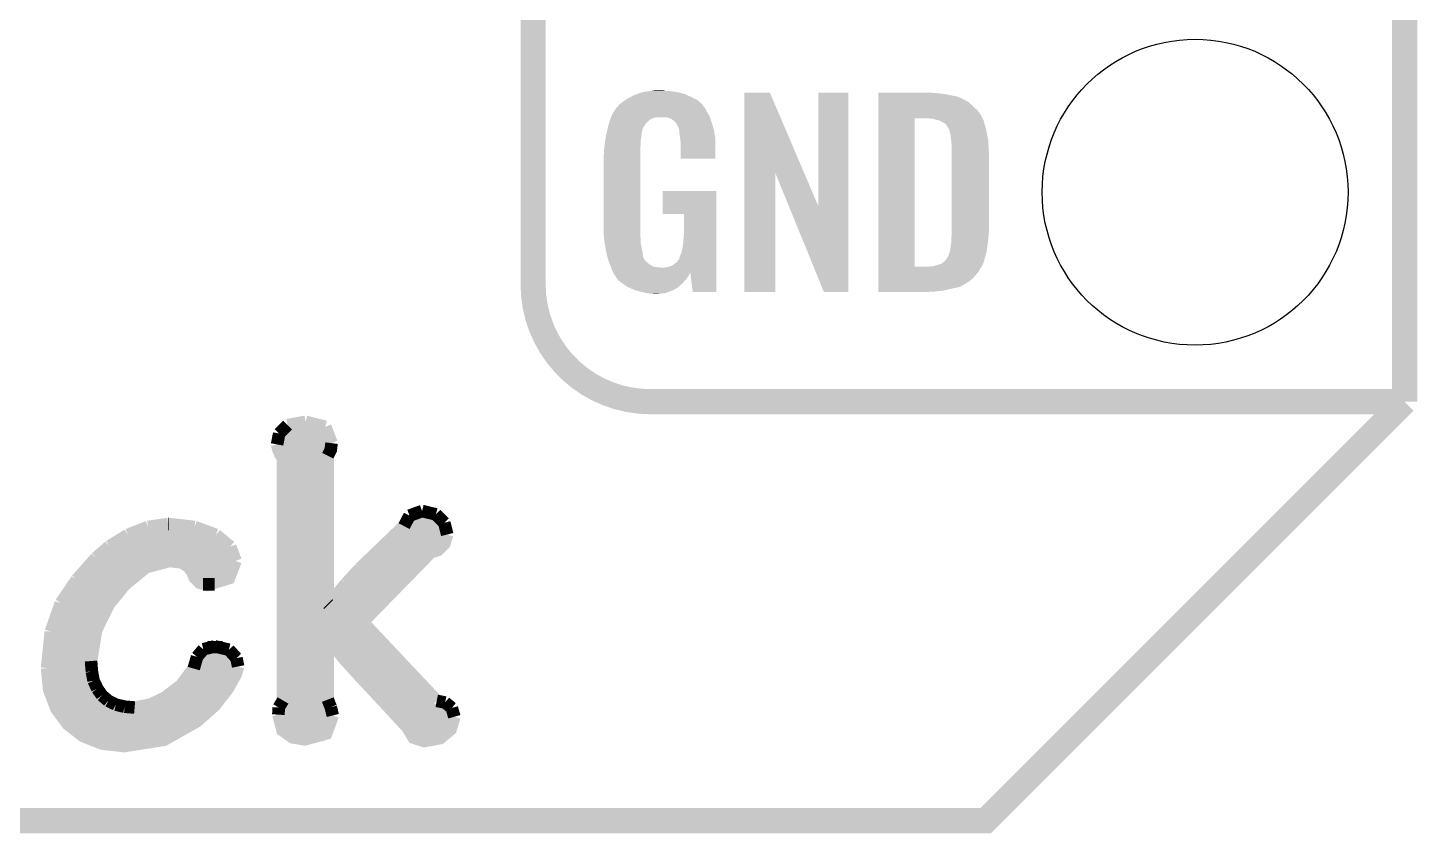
# Model space of a CAD drawing. Extents: x -1.3 to 24.2, y -3.9 to 24.8.
# Drawn here: x 15.78 to 24.21, y -3.89 to 1 of the extents above; entities that cross this region are included whole.
import ezdxf

# ---------------------------------------------------------------- set-up
doc = ezdxf.new("R2010")
doc.units = 0
doc.layers.get('0').update_dxf_attribs({"linetype": 'CONTINUOUS'})
for name, color, linetype in [('ISO_9141_CLICK_V101_GKO', 5, 'CONTINUOUS'), ('ISO_9141_CLICK_V101_GTO', 14, 'CONTINUOUS'), ('ISO_9141_CLICK_V101_GTS', 12, 'CONTINUOUS')]:
    doc.layers.add(name, color=color, linetype=linetype)

# ---------------------------------------------------------------- blocks, each defined once
blk = doc.blocks.new('ROUND_24')
blk.add_circle((0, 0), 0.9271)

msp = doc.modelspace()

# ---------------------------------------------------------------- linework, layer by layer
at = {"layer": 'ISO_9141_CLICK_V101_GKO', "const_width": 0.1524}
for points in [[(24.13, -1.27), (24.13, 22.479)], [(-1.27, -3.81), (21.59, -3.81), (24.13, -1.27)]]:
    msp.add_lwpolyline(points, dxfattribs=at)
at = {"layer": 'ISO_9141_CLICK_V101_GTO'}
for points, const_width in [([(18.8468, -0.5588), (18.8468, 18.3388)], 0.1524), ([(19.558, -1.27), (24.13, -1.27)], 0.1524), ([(17.29486, -1.52908), (17.30756, -1.46304)], 0.0762), ([(17.30756, -1.46304), (17.35836, -1.41224)], 0.0762), ([(17.30756, -1.46304), (17.6149, -1.46304)], 0.0762), ([(17.35836, -1.41224), (17.46758, -1.39192)], 0.0762), ([(17.46758, -1.39192), (17.58696, -1.4224)], 0.0762), ([(17.58696, -1.4224), (17.62506, -1.52146)], 0.0762), ([(17.29486, -1.52908), (17.30248, -1.55956), (17.31518, -1.59004), (17.33042, -1.61036)], 0.0762), ([(17.2974, -1.53924), (17.62252, -1.53924)], 0.0762), ([(17.6022, -1.59766), (17.61998, -1.5621), (17.62506, -1.52146)], 0.0762), ([(17.33042, -3.08102), (17.33042, -1.61036)], 0.0762), ([(17.33042, -1.61544), (17.6022, -1.61544)], 0.0762), ([(17.6022, -2.49428), (17.6022, -1.59766)], 0.0762), ([(17.33042, -1.69164), (17.6022, -1.69164)], 0.0762), ([(17.33042, -1.76784), (17.6022, -1.76784)], 0.0762), ([(17.33042, -1.84404), (17.6022, -1.84404)], 0.0762), ([(17.33042, -1.92024), (17.6022, -1.92024)], 0.0762), ([(18.06448, -2.02438), (18.0975, -1.96088)], 0.0762), ([(18.0975, -1.96088), (18.1737, -1.93294)], 0.0762), ([(18.1737, -1.93294), (18.25752, -1.95326)], 0.0762), ([(18.25752, -1.95326), (18.30832, -2.00406)], 0.0762), ([(16.39062, -2.07772), (16.51254, -2.02946)], 0.0762), ([(16.51254, -2.02946), (16.63446, -2.01168)], 0.0762), ([(16.63446, -2.01168), (16.637, -2.01168)], 0.0762), ([(16.637, -2.01168), (16.79448, -2.02946)], 0.0762), ([(16.79448, -2.02946), (16.92402, -2.07772)], 0.0762), ([(17.33042, -1.99644), (17.6022, -1.99644)], 0.0762), ([(17.79778, -2.28092), (18.06448, -2.02438)], 0.0762), ([(18.06956, -1.99644), (18.30324, -1.99644)], 0.0762), ([(18.30832, -2.00406), (18.3261, -2.07518)], 0.0762), ([(16.27886, -2.1463), (16.39062, -2.07772)], 0.0762), ([(16.40332, -2.07264), (16.9164, -2.07264)], 0.0762), ([(16.92402, -2.07772), (17.01038, -2.14884)], 0.0762), ([(17.33042, -2.07264), (17.6022, -2.07264)], 0.0762), ([(17.81302, -2.60604), (18.22704, -2.18186), (18.27022, -2.16916), (18.30832, -2.13106), (18.3261, -2.07518)], 0.0762), ([(18.01368, -2.07264), (18.3261, -2.07264)], 0.0762), ([(16.08074, -2.3495), (16.19758, -2.21742)], 0.0762), ([(16.1925, -2.22504), (17.04086, -2.22504)], 0.0762), ([(16.19758, -2.21742), (16.27886, -2.1463)], 0.0762), ([(16.27632, -2.14884), (17.01038, -2.14884)], 0.0762), ([(17.01038, -2.14884), (17.0434, -2.2352)], 0.0762), ([(17.33042, -2.14884), (17.6022, -2.14884)], 0.0762), ([(17.33042, -2.22504), (17.6022, -2.22504)], 0.0762), ([(17.8562, -2.22504), (18.18386, -2.22504)], 0.0762), ([(17.93494, -2.14884), (18.29816, -2.14884)], 0.0762), ([(16.12138, -2.30124), (16.45666, -2.30124)], 0.0762), ([(16.1671, -2.84226), (16.19758, -2.6543), (16.27378, -2.49936), (16.3703, -2.37998), (16.49984, -2.2733), (16.64462, -2.2352), (16.72082, -2.24536), (16.75892, -2.27076), (16.78178, -2.30378), (16.79702, -2.33934), (16.82496, -2.36728), (16.87322, -2.37998), (17.00276, -2.33934), (17.0434, -2.2352)], 0.0762), ([(16.77924, -2.30124), (17.02816, -2.30124)], 0.0762), ([(17.33042, -2.30124), (17.6022, -2.30124)], 0.0762), ([(17.71396, -2.37236), (17.79778, -2.28092)], 0.0762), ([(17.78, -2.30124), (18.1102, -2.30124)], 0.0762), ([(15.98422, -2.49174), (16.08074, -2.3495)], 0.0762), ([(16.05788, -2.37744), (16.37284, -2.37744)], 0.0762), ([(16.84528, -2.37744), (16.9164, -2.37744)], 0.0762), ([(17.33042, -2.37744), (17.6022, -2.37744)], 0.0762), ([(17.60728, -2.49936), (17.71396, -2.37236)], 0.0762), ([(17.71142, -2.37744), (18.03654, -2.37744)], 0.0762), ([(16.00708, -2.45364), (16.3068, -2.45364)], 0.0762), ([(17.33042, -2.45364), (17.6022, -2.45364)], 0.0762), ([(17.64538, -2.45364), (17.96288, -2.45364)], 0.0762), ([(15.92326, -2.66446), (15.98422, -2.49174)], 0.0762), ([(15.96644, -2.52984), (16.256, -2.52984)], 0.0762), ([(17.33042, -2.52984), (17.88668, -2.52984)], 0.0762), ([(17.6022, -2.49428), (17.60728, -2.49936)], 0.0762), ([(15.9385, -2.60604), (16.2179, -2.60604)], 0.0762), ([(17.33042, -2.60604), (17.81302, -2.60604)], 0.0762), ([(17.81302, -2.60604), (18.2626, -3.08356)], 0.0762), ([(15.9004, -2.88544), (15.92326, -2.66446)], 0.0762), ([(15.91818, -2.68224), (16.18996, -2.68224)], 0.0762), ([(17.33042, -2.68224), (17.88414, -2.68224)], 0.0762), ([(17.6022, -3.07594), (17.6022, -2.71526), (17.60728, -2.71272), (17.70888, -2.83718), (17.78508, -2.921), (18.0848, -3.24358), (18.1229, -3.30708), (18.1864, -3.3274), (18.28292, -3.30962), (18.34642, -3.25628), (18.36928, -3.18008)], 0.0762), ([(15.90548, -2.75844), (16.17218, -2.75844)], 0.0762), ([(16.7894, -2.88798), (16.80972, -2.81686)], 0.0762), ([(16.80972, -2.81686), (16.84782, -2.77114)], 0.0762), ([(16.84782, -2.77114), (16.9164, -2.75336)], 0.0762), ([(16.87322, -2.75844), (16.96466, -2.75844)], 0.0762), ([(16.9164, -2.75336), (17.00276, -2.77368)], 0.0762), ([(17.00276, -2.77368), (17.04848, -2.82448)], 0.0762), ([(17.33042, -2.75844), (17.6022, -2.75844)], 0.0762), ([(17.64284, -2.75844), (17.95526, -2.75844)], 0.0762), ([(15.9004, -2.83464), (16.1671, -2.83464)], 0.0762), ([(15.9004, -2.88544), (15.9131, -3.01498), (15.95628, -3.12928), (16.02486, -3.22326), (16.11884, -3.29692), (16.23314, -3.34264), (16.36776, -3.35788), (16.60906, -3.31978), (16.80718, -3.20802), (16.9164, -3.1115), (16.99514, -3.0099), (17.0434, -2.92354), (17.05864, -2.87528)], 0.0762), ([(16.1671, -2.84226), (16.17218, -2.90576)], 0.0762), ([(16.7132, -2.98958), (16.7894, -2.88798)], 0.0762), ([(16.80464, -2.83464), (17.05102, -2.83464)], 0.0762), ([(17.04848, -2.82448), (17.05864, -2.87528)], 0.0762), ([(17.33042, -2.83464), (17.6022, -2.83464)], 0.0762), ([(17.70634, -2.83464), (18.02638, -2.83464)], 0.0762), ([(15.9004, -2.91084), (16.17218, -2.91084)], 0.0762), ([(16.17218, -2.90576), (16.18234, -2.96164)], 0.0762), ([(16.18234, -2.96164), (16.2052, -3.0099)], 0.0762), ([(16.7767, -2.91084), (17.04848, -2.91084)], 0.0762), ([(17.33042, -2.91084), (17.6022, -2.91084)], 0.0762), ([(17.77238, -2.91084), (18.0975, -2.91084)], 0.0762), ([(15.90802, -2.98704), (16.1925, -2.98704)], 0.0762), ([(15.92834, -3.06324), (16.24584, -3.06324)], 0.0762), ([(16.2052, -3.0099), (16.23314, -3.05054)], 0.0762), ([(16.23314, -3.05054), (16.27124, -3.08356)], 0.0762), ([(16.52778, -3.10642), (16.61668, -3.06324)], 0.0762), ([(16.61668, -3.06324), (16.7132, -2.98958)], 0.0762), ([(16.61922, -3.06324), (16.95704, -3.06324)], 0.0762), ([(16.71574, -2.98704), (17.01038, -2.98704)], 0.0762), ([(17.33042, -2.98704), (17.6022, -2.98704)], 0.0762), ([(17.33042, -3.06324), (17.6022, -3.06324)], 0.0762), ([(17.8435, -2.98704), (18.16862, -2.98704)], 0.0762), ([(17.91462, -3.06324), (18.23974, -3.06324)], 0.0762), ([(15.96136, -3.13944), (16.891, -3.13944)], 0.0762), ([(16.27124, -3.08356), (16.31696, -3.10642)], 0.0762), ([(16.31696, -3.10642), (16.3703, -3.11912)], 0.0762), ([(16.3703, -3.11912), (16.43126, -3.1242)], 0.0762), ([(16.43126, -3.1242), (16.52778, -3.10642)], 0.0762), ([(17.30248, -3.16738), (17.30502, -3.1242)], 0.0762), ([(17.30248, -3.13944), (17.6276, -3.13944)], 0.0762), ([(17.30502, -3.1242), (17.33042, -3.08102)], 0.0762), ([(17.6022, -3.07594), (17.61998, -3.12166)], 0.0762), ([(17.61998, -3.12166), (17.63268, -3.17246)], 0.0762), ([(17.98574, -3.13944), (18.35912, -3.13944)], 0.0762), ([(18.2626, -3.08356), (18.3134, -3.09372)], 0.0762), ([(18.3134, -3.09372), (18.35404, -3.12674)], 0.0762), ([(18.35404, -3.12674), (18.36928, -3.18008)], 0.0762), ([(16.01724, -3.21564), (16.79956, -3.21564)], 0.0762), ([(17.30248, -3.16738), (17.32788, -3.26136), (17.38884, -3.30454), (17.4625, -3.31724), (17.59204, -3.28168), (17.63268, -3.17246)], 0.0762), ([(17.30756, -3.21564), (17.63014, -3.21564)], 0.0762), ([(18.05686, -3.21564), (18.3642, -3.21564)], 0.0762), ([(16.11122, -3.29184), (16.6751, -3.29184)], 0.0762), ([(17.35836, -3.29184), (17.57934, -3.29184)], 0.0762), ([(18.10766, -3.29184), (18.3134, -3.29184)], 0.0762)]:
    msp.add_lwpolyline(points, dxfattribs=dict(at, const_width=const_width))
at = {"layer": 'ISO_9141_CLICK_V101_GTO', "const_width": 0.1524}
msp.add_lwpolyline([(18.8468, -0.5588, 0.4142136), (19.558, -1.27)], format="xyb", dxfattribs=at)
at = {"layer": 'ISO_9141_CLICK_V101_GTO'}
for points in [[(19.45132, 0.5842), (19.47418, 0.59436), (19.790228, 0.5842), (19.767004, 0.59436)], [(19.47418, 0.59436), (19.481794, 0.596898), (19.767004, 0.59436), (19.761202, 0.596898)], [(19.481794, 0.596898), (19.49704, 0.60198), (19.761202, 0.596898), (19.739606, 0.60198)], [(19.49704, 0.60198), (19.513974, 0.60706), (19.739606, 0.60198), (19.718018, 0.60706)], [(19.513974, 0.60706), (19.522442, 0.6096), (19.718018, 0.60706), (19.69897, 0.6096)], [(19.522442, 0.6096), (19.55292, 0.61214), (19.69897, 0.6096), (19.67992, 0.61214)], [(19.55292, 0.61214), (19.56816, 0.61468), (19.67992, 0.61214), (19.664682, 0.61468)], [(19.56816, 0.61468), (19.583402, 0.61722), (19.646902, 0.61468), (19.636742, 0.61722)], [(20.126972, 0.116728), (20.12698, 0.604506), (20.489962, 0.116728), (20.281904, 0.604506)], [(20.12698, 0.604506), (20.126982, 0.60452), (20.281904, 0.604506), (20.126982, 0.60452)], [(20.57654, -0.086252), (20.57656, 0.604498), (20.756866, -0.086252), (20.75688, 0.604498)], [(20.57656, 0.604498), (20.576562, 0.60452), (20.75688, 0.604498), (20.576562, 0.60452)], [(20.93978, 0.60198), (20.939782, 0.60452), (21.27504, 0.60198), (21.24964, 0.60452)], [(20.93978, 0.59944), (20.93978, 0.60198), (21.30806, 0.59944), (21.27504, 0.60198)], [(20.93978, 0.59436), (20.93978, 0.59944), (21.346158, 0.59436), (21.30806, 0.59944)], [(20.93978, 0.579118), (20.93978, 0.59436), (21.422362, 0.579118), (21.346158, 0.59436)], [(19.33702, 0.49022), (19.352254, 0.513076), (19.898362, 0.49022), (19.888202, 0.513076)], [(19.352254, 0.513076), (19.35226, 0.513084), (19.888202, 0.513076), (19.888196, 0.513084)], [(19.35226, 0.513084), (19.352282, 0.51562), (19.888196, 0.513084), (19.88566, 0.51562)], [(19.352282, 0.51562), (19.357344, 0.51563), (19.88566, 0.51562), (19.88565, 0.51563)], [(19.357344, 0.51563), (19.361912, 0.52324), (19.88565, 0.51563), (19.878042, 0.52324)], [(19.361912, 0.52324), (19.36496, 0.528316), (19.878042, 0.52324), (19.875502, 0.528316)], [(19.36496, 0.528316), (19.364964, 0.528322), (19.875502, 0.528316), (19.875498, 0.528322)], [(19.364964, 0.528322), (19.38782, 0.5461), (19.875498, 0.528322), (19.85772, 0.5461)], [(19.38782, 0.5461), (19.387822, 0.546102), (19.85772, 0.5461), (19.857718, 0.546102)], [(19.387822, 0.546102), (19.405282, 0.5588), (19.857718, 0.546102), (19.842478, 0.5588)], [(19.405282, 0.5588), (19.415762, 0.56642), (19.842478, 0.5588), (19.82724, 0.56642)], [(19.415762, 0.56642), (19.44116, 0.57912), (19.82724, 0.56642), (19.80184, 0.57912)], [(19.44116, 0.57912), (19.45132, 0.5842), (19.80184, 0.57912), (19.790228, 0.5842)], [(20.93978, 0.563878), (20.93978, 0.579118), (21.45538, 0.563878), (21.422362, 0.579118)], [(20.93978, 0.561338), (20.93978, 0.563878), (21.457924, 0.561338), (21.45538, 0.563878)], [(20.93978, 0.54864), (20.93978, 0.561338), (21.48332, 0.54864), (21.457924, 0.561338)], [(20.93978, 0.533402), (20.93978, 0.54864), (21.5011, 0.533402), (21.48332, 0.54864)], [(20.93978, 0.51562), (20.93978, 0.533402), (21.51888, 0.51562), (21.5011, 0.533402)], [(20.93978, 0.495298), (20.93978, 0.51562), (21.54174, 0.495298), (21.51888, 0.51562)], [(19.306542, 0.4191), (19.307476, 0.421638), (19.533106, 0.4191), (19.535138, 0.421638)], [(19.307476, 0.421638), (19.31309, 0.436878), (19.535138, 0.421638), (19.550378, 0.436878)], [(19.31309, 0.436878), (19.315898, 0.4445), (19.550378, 0.436878), (19.563078, 0.4445)], [(19.315898, 0.4445), (19.31964, 0.454658), (19.563078, 0.4445), (19.591018, 0.454658)], [(19.31964, 0.45466), (19.322446, 0.46228), (19.91868, 0.45466), (19.91614, 0.46228)], [(19.31964, 0.454658), (19.31964, 0.45466), (19.591018, 0.454658), (19.654516, 0.45466)], [(19.322446, 0.46228), (19.32432, 0.467362), (19.91614, 0.46228), (19.912908, 0.467362)], [(19.32432, 0.467362), (19.33702, 0.49022), (19.912908, 0.467362), (19.898362, 0.49022)], [(19.669762, 0.44958), (19.654516, 0.45466), (19.920374, 0.44958), (19.91868, 0.45466)], [(19.679918, 0.447042), (19.669762, 0.44958), (19.92122, 0.447042), (19.920374, 0.44958)], [(19.695158, 0.436882), (19.679918, 0.447042), (19.924606, 0.436882), (19.92122, 0.447042)], [(19.700236, 0.434342), (19.695158, 0.436882), (19.925454, 0.434342), (19.924606, 0.436882)], [(19.708948, 0.42418), (19.700236, 0.434342), (19.92884, 0.42418), (19.925454, 0.434342)], [(19.71548, 0.41656), (19.708948, 0.42418), (19.931082, 0.41656), (19.92884, 0.42418)], [(20.939762, -0.452098), (20.939778, 0.44704), (21.16074, -0.452098), (21.160762, 0.44704)], [(20.939778, 0.4699), (20.93978, 0.495298), (21.55952, 0.4699), (21.54174, 0.495298)], [(20.939778, 0.44704), (20.939778, 0.4699), (21.57199, 0.44704), (21.55952, 0.4699)], [(21.272502, 0.4445), (21.252178, 0.44704), (21.573376, 0.4445), (21.57199, 0.44704)], [(21.28139, 0.44196), (21.272502, 0.4445), (21.57476, 0.44196), (21.573376, 0.4445)], [(21.290278, 0.43942), (21.28139, 0.44196), (21.576032, 0.43942), (21.57476, 0.44196)], [(21.302982, 0.436878), (21.290278, 0.43942), (21.577302, 0.436878), (21.576032, 0.43942)], [(21.315682, 0.431798), (21.302982, 0.436878), (21.578572, 0.431798), (21.577302, 0.436878)], [(21.323302, 0.42672), (21.315682, 0.431798), (21.57984, 0.42672), (21.578572, 0.431798)], [(21.328384, 0.42418), (21.323302, 0.42672), (21.580566, 0.42418), (21.57984, 0.42672)], [(21.330924, 0.424178), (21.328384, 0.42418), (21.580568, 0.424178), (21.580566, 0.42418)], [(21.34108, 0.419098), (21.330924, 0.424178), (21.582018, 0.419098), (21.580568, 0.424178)], [(19.286352, 0.330198), (19.289026, 0.342898), (19.50212, 0.330198), (19.50212, 0.342898)], [(19.289026, 0.342898), (19.291164, 0.353058), (19.50212, 0.342898), (19.50466, 0.353058)], [(19.291164, 0.353058), (19.29277, 0.360678), (19.50466, 0.353058), (19.50466, 0.360678)], [(19.29277, 0.360678), (19.29384, 0.36576), (19.50466, 0.360678), (19.506044, 0.36576)], [(19.29384, 0.36576), (19.299282, 0.38862), (19.506044, 0.36576), (19.512278, 0.38862)], [(19.299282, 0.38862), (19.304122, 0.408938), (19.512278, 0.38862), (19.52498, 0.408938)], [(19.304122, 0.408938), (19.306542, 0.4191), (19.52498, 0.408938), (19.533106, 0.4191)], [(19.72564, 0.396242), (19.71548, 0.41656), (19.937058, 0.396242), (19.931082, 0.41656)], [(19.730716, 0.388626), (19.72564, 0.396242), (19.939298, 0.388626), (19.937058, 0.396242)], [(19.73072, 0.381004), (19.730716, 0.388626), (19.94154, 0.381004), (19.939298, 0.388626)], [(19.730722, 0.381002), (19.73072, 0.381004), (19.94154, 0.381002), (19.94154, 0.381004)], [(19.733258, 0.375924), (19.730722, 0.381002), (19.942508, 0.375924), (19.94154, 0.381002)], [(19.73326, 0.360682), (19.733258, 0.375924), (19.945412, 0.360682), (19.942508, 0.375924)], [(19.7358, 0.34036), (19.73326, 0.360682), (19.949282, 0.34036), (19.945412, 0.360682)], [(19.737756, 0.327658), (19.7358, 0.34036), (19.9517, 0.327658), (19.949282, 0.34036)], [(21.351238, 0.40894), (21.34108, 0.419098), (21.58492, 0.40894), (21.582018, 0.419098)], [(21.35124, 0.408938), (21.351238, 0.40894), (21.584922, 0.408938), (21.58492, 0.40894)], [(21.363938, 0.38862), (21.35124, 0.408938), (21.591694, 0.38862), (21.584922, 0.408938)], [(21.36521, 0.38608), (21.363938, 0.38862), (21.59254, 0.38608), (21.591694, 0.38862)], [(21.36902, 0.378458), (21.36521, 0.38608), (21.593812, 0.378458), (21.59254, 0.38608)], [(21.37156, 0.37084), (21.36902, 0.378458), (21.59508, 0.37084), (21.593812, 0.378458)], [(21.3741, 0.365756), (21.37156, 0.37084), (21.595928, 0.365756), (21.59508, 0.37084)], [(21.3741, 0.363218), (21.3741, 0.365756), (21.596352, 0.363218), (21.595928, 0.365756)], [(21.37537, 0.3556), (21.3741, 0.363218), (21.59762, 0.3556), (21.596352, 0.363218)], [(21.37664, 0.34798), (21.37537, 0.3556), (21.599144, 0.34798), (21.59762, 0.3556)], [(21.38045, 0.3175), (21.37664, 0.34798), (21.60524, 0.3175), (21.599144, 0.34798)], [(19.27606, 0.25146), (19.2786, 0.26924), (19.49704, 0.25146), (19.49704, 0.26924)], [(19.2786, 0.26924), (19.279134, 0.274318), (19.49704, 0.26924), (19.49704, 0.274318)], [(19.279134, 0.274318), (19.28154, 0.29718), (19.49704, 0.274318), (19.49958, 0.29718)], [(19.28154, 0.29718), (19.283412, 0.314958), (19.49958, 0.29718), (19.49958, 0.314958)], [(19.283412, 0.314958), (19.28368, 0.3175), (19.49958, 0.314958), (19.500002, 0.3175)], [(19.28368, 0.3175), (19.286352, 0.330198), (19.500002, 0.3175), (19.50212, 0.330198)], [(19.74088, 0.307342), (19.737756, 0.327658), (19.951696, 0.307342), (19.9517, 0.327658)], [(19.74088, 0.203222), (19.74088, 0.307342), (19.951678, 0.203222), (19.951696, 0.307342)], [(21.38426, 0.287018), (21.38045, 0.3175), (21.607034, 0.287018), (21.60524, 0.3175)], [(21.38426, 0.27432), (21.38426, 0.287018), (21.60778, 0.27432), (21.607034, 0.287018)], [(21.38426, 0.228602), (21.38426, 0.27432), (21.61032, 0.228602), (21.60778, 0.27432)], [(19.27352, 0.218442), (19.27606, 0.233682), (19.49704, 0.218442), (19.49704, 0.233682)], [(19.27352, -0.20574), (19.27352, 0.218442), (19.49704, -0.20574), (19.49704, 0.218442)], [(19.27606, 0.233682), (19.27606, 0.25146), (19.49704, 0.233682), (19.49704, 0.25146)], [(19.951678, 0.2032), (19.74088, 0.203222), (19.951678, 0.2032), (19.951678, 0.203222)], [(21.38426, -0.23622), (21.38426, 0.228602), (21.61032, -0.23622), (21.61032, 0.228602)], [(20.12696, -0.604498), (20.126972, 0.116728), (20.314898, -0.604498), (20.31492, 0.116728)], [(20.397842, -0.086252), (20.31492, 0.116728), (20.57654, -0.086252), (20.489962, 0.116728)], [(19.63166, -0.132058), (19.63168, 0.007598), (19.956774, -0.132058), (19.95678, 0.007598)], [(19.63168, 0.007598), (19.631682, 0.00762), (19.95678, 0.007598), (19.631682, 0.00762)], [(19.761178, -0.13208), (19.63166, -0.132058), (19.956774, -0.13208), (19.956774, -0.132058)], [(19.7612, -0.243842), (19.761178, -0.13208), (19.95677, -0.243842), (19.956774, -0.13208)], [(20.609556, -0.604506), (20.397842, -0.086252), (20.756858, -0.604506), (20.756866, -0.086252)], [(19.275788, -0.26924), (19.27352, -0.20574), (19.49704, -0.26924), (19.49704, -0.20574)], [(19.75866, -0.28194), (19.7612, -0.243842), (19.956768, -0.28194), (19.95677, -0.243842)], [(21.383336, -0.26162), (21.38426, -0.25146), (21.60778, -0.26162), (21.608796, -0.25146)], [(21.38426, -0.25146), (21.38426, -0.23622), (21.608796, -0.25146), (21.61032, -0.23622)], [(19.27606, -0.276858), (19.275788, -0.26924), (19.497994, -0.276858), (19.49704, -0.26924)], [(19.278094, -0.289562), (19.27606, -0.276858), (19.49958, -0.289562), (19.497994, -0.276858)], [(19.281752, -0.312422), (19.278094, -0.289562), (19.49958, -0.312422), (19.49958, -0.289562)], [(19.285408, -0.33528), (19.281752, -0.312422), (19.50466, -0.33528), (19.49958, -0.312422)], [(19.28622, -0.34036), (19.285408, -0.33528), (19.505676, -0.34036), (19.50466, -0.33528)], [(19.75104, -0.3429), (19.75612, -0.31496), (19.956766, -0.3429), (19.956768, -0.31496)], [(19.75612, -0.31496), (19.75866, -0.28194), (19.956768, -0.31496), (19.956768, -0.28194)], [(21.376638, -0.345442), (21.37664, -0.335282), (21.597618, -0.345442), (21.59907, -0.335282)], [(21.37664, -0.335282), (21.37918, -0.322578), (21.59907, -0.335282), (21.600886, -0.322578)], [(21.37918, -0.322578), (21.38172, -0.30226), (21.600886, -0.322578), (21.603788, -0.30226)], [(21.38172, -0.279398), (21.383336, -0.26162), (21.606298, -0.279398), (21.60778, -0.26162)], [(21.38172, -0.2921), (21.38172, -0.279398), (21.60524, -0.2921), (21.606298, -0.279398)], [(21.38172, -0.30226), (21.38172, -0.2921), (21.603788, -0.30226), (21.60524, -0.2921)], [(19.290284, -0.36068), (19.28622, -0.34036), (19.50974, -0.36068), (19.505676, -0.34036)], [(19.295874, -0.388622), (19.290284, -0.36068), (19.512282, -0.388622), (19.50974, -0.36068)], [(19.29638, -0.391162), (19.295874, -0.388622), (19.513554, -0.391162), (19.512282, -0.388622)], [(19.301714, -0.40894), (19.29638, -0.391162), (19.522442, -0.40894), (19.513554, -0.391162)], [(19.302478, -0.411484), (19.301714, -0.40894), (19.524982, -0.411484), (19.522442, -0.40894)], [(19.304, -0.41656), (19.302478, -0.411484), (19.527524, -0.41656), (19.524982, -0.411484)], [(19.304, -0.416562), (19.304, -0.41656), (19.527528, -0.416562), (19.527524, -0.41656)], [(19.306858, -0.424182), (19.304, -0.416562), (19.53768, -0.424182), (19.527528, -0.416562)], [(19.718022, -0.424178), (19.730722, -0.406398), (19.956764, -0.424178), (19.956764, -0.406398)], [(19.730722, -0.406398), (19.73326, -0.403854), (19.956764, -0.406398), (19.956764, -0.403854)], [(19.73326, -0.403854), (19.733262, -0.396236), (19.956764, -0.403854), (19.956764, -0.396236)], [(19.733262, -0.396236), (19.73834, -0.38354), (19.956764, -0.396236), (19.956764, -0.38354)], [(19.73834, -0.38354), (19.74596, -0.365758), (19.956764, -0.38354), (19.956766, -0.365758)], [(19.74596, -0.365758), (19.75104, -0.3429), (19.956766, -0.365758), (19.956766, -0.3429)], [(21.338542, -0.421638), (21.35124, -0.4064), (21.578668, -0.421638), (21.583356, -0.4064)], [(21.35124, -0.4064), (21.354414, -0.40132), (21.583356, -0.4064), (21.58492, -0.40132)], [(21.354414, -0.40132), (21.363938, -0.386082), (21.58492, -0.40132), (21.588982, -0.386082)], [(21.363938, -0.386082), (21.371558, -0.363222), (21.588982, -0.386082), (21.59508, -0.363222)], [(21.371558, -0.363222), (21.374098, -0.355602), (21.59508, -0.363222), (21.596168, -0.355602)], [(21.374098, -0.355602), (21.3741, -0.353064), (21.596168, -0.355602), (21.59653, -0.353064)], [(21.3741, -0.353064), (21.376638, -0.345442), (21.59653, -0.353064), (21.597618, -0.345442)], [(19.309716, -0.4318), (19.306858, -0.424182), (19.5453, -0.4318), (19.53768, -0.424182)], [(19.31162, -0.43688), (19.309716, -0.4318), (19.552922, -0.43688), (19.5453, -0.4318)], [(19.313798, -0.441958), (19.31162, -0.43688), (19.560538, -0.441958), (19.552922, -0.43688)], [(19.318152, -0.45212), (19.313798, -0.441958), (19.578324, -0.45212), (19.560538, -0.441958)], [(19.31924, -0.45466), (19.318152, -0.45212), (19.60118, -0.45466), (19.578324, -0.45212)], [(19.31924, -0.454662), (19.31924, -0.45466), (19.6012, -0.454662), (19.60118, -0.45466)], [(19.320088, -0.4572), (19.31924, -0.454662), (19.626578, -0.4572), (19.6012, -0.454662)], [(19.32432, -0.469898), (19.320088, -0.4572), (19.956762, -0.469898), (19.956762, -0.4572)], [(19.332482, -0.48622), (19.32432, -0.469898), (19.956762, -0.48622), (19.956762, -0.469898)], [(19.332482, -0.486222), (19.332482, -0.48622), (19.7993, -0.486222), (19.79932, -0.48622)], [(19.333214, -0.487686), (19.332482, -0.486222), (19.799294, -0.487686), (19.7993, -0.486222)], [(19.334484, -0.490224), (19.333214, -0.487686), (19.796758, -0.490224), (19.799294, -0.487686)], [(19.33702, -0.495298), (19.334484, -0.490224), (19.794582, -0.495298), (19.796758, -0.490224)], [(19.345488, -0.508), (19.33702, -0.495298), (19.789138, -0.508), (19.794582, -0.495298)], [(19.639282, -0.4572), (19.65198, -0.45466), (19.956762, -0.4572), (19.956762, -0.45466)], [(19.65198, -0.45466), (19.669762, -0.452118), (19.956762, -0.45466), (19.956762, -0.452118)], [(19.669762, -0.452118), (19.685004, -0.447038), (19.956762, -0.452118), (19.956762, -0.447038)], [(19.685004, -0.447038), (19.70024, -0.43688), (19.956762, -0.447038), (19.956764, -0.43688)], [(19.70024, -0.43688), (19.718022, -0.424178), (19.956764, -0.43688), (19.956764, -0.424178)], [(19.814538, -0.6045), (19.79932, -0.48622), (19.956758, -0.6045), (19.956762, -0.48622)], [(20.93976, -0.523242), (20.939762, -0.4826), (21.511258, -0.523242), (21.54682, -0.4826)], [(20.939762, -0.45212), (20.939762, -0.452098), (21.239478, -0.45212), (21.16074, -0.452098)], [(20.939762, -0.462282), (20.939762, -0.45212), (21.556978, -0.462282), (21.565106, -0.45212)], [(20.939762, -0.4826), (20.939762, -0.462282), (21.54682, -0.4826), (21.556978, -0.462282)], [(21.239478, -0.45212), (21.254718, -0.44958), (21.565106, -0.45212), (21.56714, -0.44958)], [(21.267418, -0.44958), (21.320758, -0.434342), (21.56714, -0.44958), (21.574758, -0.434342)], [(21.320758, -0.434342), (21.32076, -0.43434), (21.574758, -0.434342), (21.57476, -0.43434)], [(21.32076, -0.43434), (21.333456, -0.424184), (21.57476, -0.43434), (21.577884, -0.424184)], [(21.333456, -0.424184), (21.335994, -0.42418), (21.577884, -0.424184), (21.577886, -0.42418)], [(21.335994, -0.42418), (21.338542, -0.421638), (21.577886, -0.42418), (21.578668, -0.421638)], [(19.34718, -0.51054), (19.345488, -0.508), (19.787232, -0.51054), (19.789138, -0.508)], [(19.349714, -0.513074), (19.34718, -0.51054), (19.785332, -0.513074), (19.787232, -0.51054)], [(19.34972, -0.515616), (19.349714, -0.513074), (19.783426, -0.515616), (19.785332, -0.513074)], [(19.358792, -0.52832), (19.34972, -0.515616), (19.7739, -0.52832), (19.783426, -0.515616)], [(19.362418, -0.533398), (19.358792, -0.52832), (19.769386, -0.533398), (19.7739, -0.52832)], [(19.38274, -0.54864), (19.362418, -0.533398), (19.755836, -0.54864), (19.769386, -0.533398)], [(19.386298, -0.55118), (19.38274, -0.54864), (19.75358, -0.55118), (19.755836, -0.54864)], [(19.418298, -0.574038), (19.386298, -0.55118), (19.728436, -0.574038), (19.75358, -0.55118)], [(19.424114, -0.576582), (19.418298, -0.574038), (19.725638, -0.576582), (19.728436, -0.574038)], [(19.458938, -0.59182), (19.424114, -0.576582), (19.698968, -0.59182), (19.725638, -0.576582)], [(20.93976, -0.543562), (20.93976, -0.523242), (21.485858, -0.543562), (21.511258, -0.523242)], [(20.93976, -0.561342), (20.93976, -0.543562), (21.455378, -0.561342), (21.485858, -0.543562)], [(20.93976, -0.563882), (20.93976, -0.561342), (21.452836, -0.563882), (21.455378, -0.561342)], [(20.93976, -0.56896), (20.93976, -0.563882), (21.44268, -0.56896), (21.452836, -0.563882)], [(20.93976, -0.57658), (20.93976, -0.56896), (21.424898, -0.57658), (21.44268, -0.56896)], [(20.93976, -0.58166), (20.93976, -0.57658), (21.39696, -0.58166), (21.424898, -0.57658)], [(20.93976, -0.58928), (20.93976, -0.58166), (21.36394, -0.58928), (21.39696, -0.58166)], [(20.93976, -0.5969), (20.93976, -0.58928), (21.328378, -0.5969), (21.36394, -0.58928)], [(19.476212, -0.5969), (19.458938, -0.59182), (19.690078, -0.5969), (19.698968, -0.59182)], [(19.50212, -0.60452), (19.476212, -0.5969), (19.668488, -0.60452), (19.690078, -0.5969)], [(19.53768, -0.61214), (19.50212, -0.60452), (19.646898, -0.61214), (19.668488, -0.60452)], [(19.552918, -0.61468), (19.53768, -0.61214), (19.6215, -0.61468), (19.646898, -0.61214)], [(19.578318, -0.61722), (19.568158, -0.61468), (19.596102, -0.61722), (19.6215, -0.61468)], [(19.956758, -0.60452), (19.814538, -0.6045), (19.956758, -0.60452), (19.956758, -0.6045)], [(20.314898, -0.60452), (20.12696, -0.604498), (20.314898, -0.60452), (20.314898, -0.604498)], [(20.756858, -0.60452), (20.609556, -0.604506), (20.756858, -0.60452), (20.756858, -0.604506)], [(20.93976, -0.60198), (20.93976, -0.5969), (21.28266, -0.60198), (21.328378, -0.5969)], [(20.93976, -0.604498), (20.93976, -0.60198), (21.234818, -0.604498), (21.28266, -0.60198)], [(21.234402, -0.60452), (20.93976, -0.604498), (21.234402, -0.60452), (21.234818, -0.604498)]]:
    msp.add_solid(points, dxfattribs=at)

# ---------------------------------------------------------------- block references
at = {"layer": 'ISO_9141_CLICK_V101_GTS'}
msp.add_blockref('ROUND_24', (22.86, 0), dxfattribs=at)

doc.saveas('drawing.dxf')
